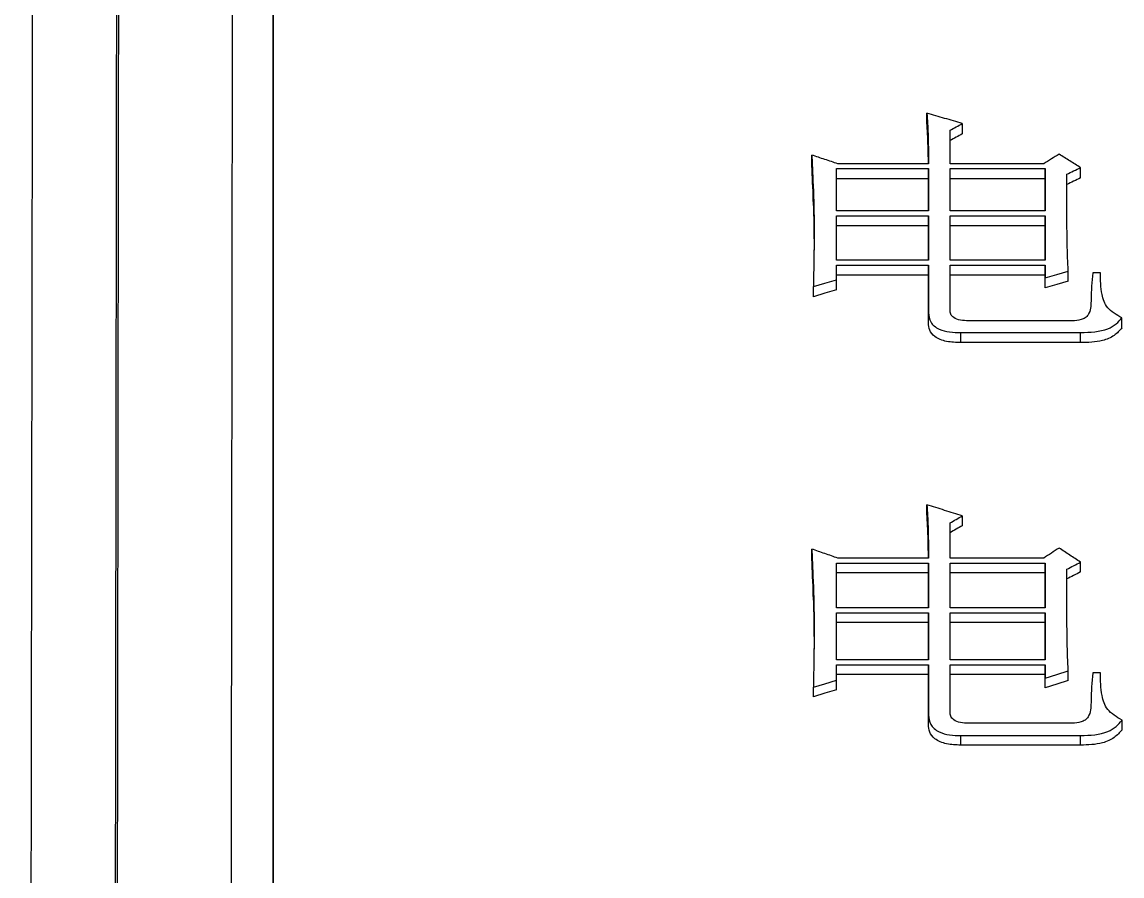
# Model space of a CAD drawing. Header units: millimetres. Extents: x 2251 to 4395, y 932 to 2449.
# Drawn here: x 2732.99 to 2740.73, y 2264.18 to 2270.2 of the extents above; entities that cross this region are included whole.
import ezdxf

# ---------------------------------------------------------------- set-up
doc = ezdxf.new("R2010")
doc.units = ezdxf.units.MM

msp = doc.modelspace()

# ---------------------------------------------------------------- linework, layer by layer
at = {"color": 7, "linetype": 'Continuous', "lineweight": 25}
for p, q in [((2739.361, 2269.4858), (2739.361, 2269.5586)), ((2739.5233, 2269.2016), (2739.5233, 2269.4376)), ((2739.6098, 2269.4847), (2739.6098, 2269.412)), ((2738.5497, 2269.19), (2738.5497, 2269.2624)), ((2739.3718, 2269.2016), (2738.7336, 2269.2016)), ((2740.1831, 2269.2016), (2739.5233, 2269.2016)), ((2738.7228, 2269.1678), (2739.3718, 2269.1678)), ((2738.7228, 2268.8693), (2738.7228, 2269.1678)), ((2739.3718, 2269.1678), (2739.3718, 2268.8693)), ((2739.3718, 2269.0955), (2739.3718, 2269.1678)), ((2739.5233, 2269.1678), (2740.194, 2269.1678)), ((2739.5233, 2268.8693), (2739.5233, 2269.1678)), ((2740.194, 2269.1678), (2740.194, 2268.8693)), ((2740.194, 2269.0955), (2740.194, 2269.1678)), ((2740.4428, 2269.1022), (2740.4428, 2269.1745)), ((2739.3718, 2269.0955), (2738.7228, 2269.0955)), ((2739.3718, 2268.8693), (2739.3718, 2269.0955)), ((2740.194, 2269.0955), (2739.5233, 2269.0955)), ((2740.194, 2268.8693), (2740.194, 2269.0955)), ((2738.5615, 2268.9107), (2738.5653, 2268.5928)), ((2739.3718, 2268.8693), (2738.7228, 2268.8693)), ((2740.194, 2268.8693), (2739.5233, 2268.8693)), ((2738.7228, 2268.8353), (2739.3718, 2268.8353)), ((2738.7228, 2268.5211), (2738.7228, 2268.8353)), ((2739.3718, 2268.8353), (2739.3718, 2268.5211)), ((2739.3718, 2268.7634), (2739.3718, 2268.8353)), ((2739.5233, 2268.8352), (2740.194, 2268.8352)), ((2739.5233, 2268.5211), (2739.5233, 2268.8352)), ((2740.194, 2268.8352), (2740.194, 2268.5211)), ((2740.194, 2268.7634), (2740.194, 2268.8352)), ((2739.3718, 2268.7634), (2738.7228, 2268.7634)), ((2739.3718, 2268.5211), (2739.3718, 2268.7634)), ((2740.194, 2268.7634), (2739.5233, 2268.7634)), ((2740.194, 2268.5211), (2740.194, 2268.7634)), ((2739.3718, 2268.5211), (2738.7228, 2268.5211)), ((2738.7228, 2268.4869), (2739.3718, 2268.4869)), ((2738.7228, 2268.384), (2738.7228, 2268.4869)), ((2739.3718, 2268.4869), (2739.3718, 2268.15)), ((2739.3718, 2268.4155), (2739.3718, 2268.4869)), ((2740.194, 2268.5211), (2739.5233, 2268.5211)), ((2739.5233, 2268.4869), (2740.194, 2268.4869)), ((2739.5233, 2268.1707), (2739.5233, 2268.4869)), ((2740.194, 2268.4869), (2740.194, 2268.3977)), ((2740.194, 2268.4155), (2740.194, 2268.4869)), ((2739.3718, 2268.4155), (2738.7228, 2268.4155)), ((2739.3718, 2268.079), (2739.3718, 2268.4155)), ((2740.194, 2268.4155), (2739.5233, 2268.4155)), ((2740.194, 2268.3264), (2740.194, 2268.4155)), ((2740.3562, 2268.3744), (2740.3562, 2268.4457)), ((2740.5834, 2268.432), (2740.5293, 2268.432)), ((2738.5605, 2268.2647), (2738.5605, 2268.3359)), ((2738.7228, 2268.3127), (2738.7228, 2268.384)), ((2740.194, 2268.3264), (2740.194, 2268.3977)), ((2739.3718, 2268.079), (2739.3718, 2268.15)), ((2740.3997, 2268.0948), (2739.6531, 2268.0948)), ((2740.7348, 2268.0446), (2740.7348, 2268.1155)), ((2739.599, 2267.9411), (2739.599, 2268.0119)), ((2739.599, 2268.0119), (2740.4428, 2268.0119)), ((2740.4428, 2267.9411), (2739.599, 2267.9411)), ((2740.4428, 2267.9411), (2740.4428, 2268.0119)), ((2739.361, 2266.7291), (2739.361, 2266.7983)), ((2739.6098, 2266.7205), (2739.6098, 2266.6514)), ((2739.5233, 2266.4226), (2739.5233, 2266.671)), ((2738.5497, 2266.4178), (2738.5497, 2266.4866)), ((2738.7228, 2266.387), (2739.3719, 2266.387)), ((2738.7228, 2266.0731), (2738.7228, 2266.387)), ((2739.3719, 2266.4226), (2738.7336, 2266.4226)), ((2739.3719, 2266.387), (2739.3719, 2266.0731)), ((2739.3719, 2266.3183), (2739.3719, 2266.387)), ((2740.1832, 2266.4226), (2739.5233, 2266.4226)), ((2739.5233, 2266.387), (2740.194, 2266.387)), ((2739.5233, 2266.0731), (2739.5233, 2266.387)), ((2740.194, 2266.387), (2740.194, 2266.0731)), ((2740.194, 2266.3183), (2740.194, 2266.387)), ((2740.4428, 2266.3254), (2740.4428, 2266.3941)), ((2739.3719, 2266.3183), (2738.7228, 2266.3183)), ((2739.3719, 2266.0731), (2739.3719, 2266.3183)), ((2740.194, 2266.3183), (2739.5233, 2266.3183)), ((2740.194, 2266.0731), (2740.194, 2266.3183)), ((2738.5613, 2266.1286), (2738.5653, 2265.7803)), ((2739.3719, 2266.0731), (2738.7228, 2266.0731)), ((2738.7228, 2266.0373), (2739.3719, 2266.0373)), ((2738.7228, 2265.7072), (2738.7228, 2266.0373)), ((2739.3719, 2266.0373), (2739.3719, 2265.7072)), ((2739.3719, 2265.9691), (2739.3719, 2266.0373)), ((2740.194, 2266.0731), (2739.5233, 2266.0731)), ((2739.5233, 2266.0373), (2740.194, 2266.0373)), ((2739.5233, 2265.7072), (2739.5233, 2266.0373)), ((2740.194, 2266.0373), (2740.194, 2265.7072)), ((2740.194, 2265.9691), (2740.194, 2266.0373)), ((2739.3719, 2265.9691), (2738.7228, 2265.9691)), ((2739.3719, 2265.7072), (2739.3719, 2265.9691)), ((2740.194, 2265.9691), (2739.5233, 2265.9691)), ((2740.194, 2265.7072), (2740.194, 2265.9691)), ((2739.3719, 2265.7072), (2738.7228, 2265.7072)), ((2740.194, 2265.7072), (2739.5233, 2265.7072)), ((2738.7228, 2265.6712), (2739.3719, 2265.6712)), ((2738.7228, 2265.5631), (2738.7228, 2265.6712)), ((2739.3719, 2265.6712), (2739.3719, 2265.3173)), ((2739.3719, 2265.6034), (2739.3719, 2265.6712)), ((2739.5233, 2265.6712), (2740.194, 2265.6712)), ((2739.5233, 2265.339), (2739.5233, 2265.6712)), ((2740.194, 2265.6712), (2740.194, 2265.5775)), ((2740.194, 2265.6034), (2740.194, 2265.6712)), ((2740.3562, 2265.5602), (2740.3562, 2265.6279)), ((2740.5834, 2265.6135), (2740.5293, 2265.6135)), ((2739.3719, 2265.6034), (2738.7228, 2265.6034)), ((2738.7228, 2265.4954), (2738.7228, 2265.5631)), ((2739.3719, 2265.25), (2739.3719, 2265.6034)), ((2740.194, 2265.6034), (2739.5233, 2265.6034)), ((2740.194, 2265.5098), (2740.194, 2265.6034)), ((2740.194, 2265.5098), (2740.194, 2265.5775)), ((2738.5606, 2265.445), (2738.5606, 2265.5125)), ((2739.3719, 2265.25), (2739.3719, 2265.3173)), ((2740.3997, 2265.2593), (2739.6531, 2265.2593)), ((2740.7349, 2265.2138), (2740.7349, 2265.2811)), ((2739.599, 2265.1052), (2739.599, 2265.1723)), ((2739.599, 2265.1723), (2740.4428, 2265.1723)), ((2740.4428, 2265.1052), (2740.4428, 2265.1723)), ((2740.4428, 2265.1052), (2739.599, 2265.1052))]:
    msp.add_line(p, q, dxfattribs=at)
at = {"color": 7, "linetype": 'Continuous', "lineweight": 25, "flags": 128}
for points in [[(2740.194, 2268.3977), (2740.2751, 2268.4217), (2740.3562, 2268.4457)], [(2738.5605, 2268.3359), (2738.6417, 2268.3599), (2738.7228, 2268.384)], [(2740.3562, 2268.3744), (2740.2751, 2268.3504), (2740.194, 2268.3264)], [(2738.7228, 2268.3127), (2738.6417, 2268.2887), (2738.5605, 2268.2647)], [(2740.194, 2265.5775), (2740.2751, 2265.6027), (2740.3562, 2265.6279)], [(2738.5606, 2265.5125), (2738.6417, 2265.5378), (2738.7228, 2265.5631)], [(2740.3562, 2265.5602), (2740.2751, 2265.535), (2740.194, 2265.5098)], [(2738.7228, 2265.4954), (2738.6417, 2265.4702), (2738.5606, 2265.445)]]:
    msp.add_lwpolyline(points, dxfattribs=at)
at = {"color": 7, "linetype": 'Continuous', "lineweight": 25}
for points, knots in [([(2734.7543, 2289.4406), (2734.7543, 2289.3366), (2734.7544, 2288.8158), (2734.7544, 2287.4489), (2734.7545, 2285.289), (2734.7546, 2282.6706), (2734.7546, 2280.2081), (2734.7546, 2276.7002), (2734.7547, 2273.5573), (2734.7547, 2269.2422), (2734.7547, 2264.5551), (2734.7548, 2259.4229), (2734.7548, 2253.9994), (2734.7549, 2249.4407), (2734.7549, 2243.5182), (2734.755, 2238.6124), (2734.7551, 2231.9335), (2734.7552, 2227.6407), (2734.7552, 2224.6396)], [0, 0, 0, 0, 0.020124, 0.100733, 0.181328, 0.221587, 0.302184, 0.342442, 0.423039, 0.463298, 0.543894, 0.624491, 0.664749, 0.745346, 0.785604, 0.8662, 0.906458, 1, 1, 1, 1]), ([(2734.7548, 2258.3506), (2734.7548, 2259.5353), (2734.7548, 2261.7888), (2734.7547, 2265.8291), (2734.7547, 2269.5367), (2734.7546, 2273.7713), (2734.7546, 2276.8453), (2734.7546, 2280.2575), (2734.7545, 2283.2349), (2734.7545, 2285.5783), (2734.7544, 2287.5188), (2734.7543, 2288.2525), (2734.7543, 2288.7493)], [0, 0, 0, 0, 0.072858, 0.13859, 0.270184, 0.335916, 0.467513, 0.533245, 0.664841, 0.796434, 0.862166, 1, 1, 1, 1]), ([(2733.0857, 2288.4926), (2733.0858, 2288.5209), (2733.0861, 2288.6093), (2733.0848, 2287.623), (2733.0818, 2285.6101), (2733.0772, 2282.5474), (2733.072, 2279.1591), (2733.0669, 2275.8218), (2733.0622, 2272.7521), (2733.0567, 2269.1087), (2733.0501, 2264.838), (2733.0429, 2260.1922), (2733.0352, 2255.2454), (2733.027, 2250.0751), (2733.018, 2244.3908), (2733.0081, 2238.1937), (2732.9974, 2231.5099), (2732.9899, 2226.8192), (2732.986, 2224.4251)], [0, 0, 0, 0, 0.039342, 0.122943, 0.206183, 0.289063, 0.371582, 0.416612, 0.465601, 0.518547, 0.575452, 0.636313, 0.690059, 0.746552, 0.805793, 0.867782, 0.932518, 1, 1, 1, 1]), ([(2733.591, 2224.2896), (2733.5956, 2227.5888), (2733.6047, 2234.1873), (2733.6176, 2243.6174), (2733.6296, 2252.498), (2733.6406, 2260.6557), (2733.6503, 2267.956), (2733.6586, 2274.2738), (2733.6653, 2279.4959), (2733.6704, 2283.5524), (2733.6736, 2286.3004), (2733.675, 2287.7465), (2733.6747, 2287.7232), (2733.6745, 2287.7145)], [0, 0, 0, 0, 0.094309, 0.188619, 0.282928, 0.377238, 0.471547, 0.565857, 0.660166, 0.754475, 0.848785, 0.943094, 1, 1, 1, 1]), ([(2733.605, 2224.2409), (2733.6083, 2226.6265), (2733.6148, 2231.3332), (2733.624, 2238.0824), (2733.6327, 2244.425), (2733.6407, 2250.3201), (2733.648, 2255.7507), (2733.6557, 2261.4837), (2733.6634, 2267.2524), (2733.6706, 2272.7327), (2733.6764, 2277.1997), (2733.6809, 2280.7229), (2733.6842, 2283.3849), (2733.6864, 2285.2878), (2733.6877, 2286.5065), (2733.6883, 2287.2235), (2733.6881, 2287.2544), (2733.688, 2287.2691)], [0, 0, 0, 0, 0.06854, 0.13522, 0.200041, 0.263001, 0.324101, 0.38334, 0.468684, 0.549845, 0.626823, 0.699617, 0.768227, 0.832652, 0.892892, 0.948946, 1, 1, 1, 1]), ([(2734.4861, 2286.5153), (2734.4862, 2286.5273), (2734.4865, 2286.6396), (2734.4863, 2286.2869), (2734.4858, 2285.717), (2734.4852, 2285.1703), (2734.4845, 2284.4961), (2734.4835, 2283.688), (2734.4824, 2282.7481), (2734.4811, 2281.6765), (2734.479, 2279.967), (2734.4757, 2277.2808), (2734.4705, 2273.131), (2734.4638, 2267.9147), (2734.4564, 2262.3078), (2734.4488, 2256.6306), (2734.4414, 2251.1635), (2734.4332, 2245.1506), (2734.4242, 2238.603), (2734.4144, 2231.5602), (2734.4076, 2226.6178), (2734.4041, 2224.1038)], [0, 0, 0, 0, 0.008365, 0.077995, 0.107986, 0.138061, 0.168221, 0.198465, 0.228793, 0.259205, 0.289702, 0.358895, 0.433683, 0.514064, 0.600037, 0.66048, 0.723411, 0.788828, 0.856732, 0.927123, 1, 1, 1, 1]), ([(2739.361, 2269.5586), (2739.3638, 2269.5099), (2739.3686, 2269.4262), (2739.3711, 2269.3071), (2739.3716, 2269.2368), (2739.3718, 2269.2016)], [0, 0, 0, 0, 0.41049, 0.705225, 1, 1, 1, 1]), ([(2739.6098, 2269.4847), (2739.5684, 2269.497), (2739.4854, 2269.5216), (2739.4025, 2269.5463), (2739.361, 2269.5586)], [0, 0, 0, 0, 0.499999, 1, 1, 1, 1]), ([(2739.371, 2269.2016), (2739.3708, 2269.2264), (2739.3703, 2269.2864), (2739.367, 2269.3811), (2739.363, 2269.4509), (2739.361, 2269.4858)], [0, 0, 0, 0, 0.2615261, 0.6307224, 1, 1, 1, 1]), ([(2739.5233, 2269.4376), (2739.5377, 2269.4455), (2739.5665, 2269.4612), (2739.5954, 2269.4768), (2739.6098, 2269.4847)], [0, 0, 0, 0, 0.500001, 1, 1, 1, 1]), ([(2739.6098, 2269.412), (2739.5954, 2269.4041), (2739.5665, 2269.3885), (2739.5377, 2269.3728), (2739.5233, 2269.365)], [0, 0, 0, 0, 0.499999, 1, 1, 1, 1]), ([(2738.5497, 2269.2624), (2738.552, 2269.2141), (2738.5587, 2269.0692), (2738.5668, 2268.8424), (2738.5658, 2268.5818), (2738.5623, 2268.4179), (2738.5605, 2268.3359)], [0, 0, 0, 0, 0.1577054, 0.473128, 0.7365335, 1, 1, 1, 1]), ([(2738.7336, 2269.2016), (2738.703, 2269.2117), (2738.6417, 2269.232), (2738.5804, 2269.2523), (2738.5497, 2269.2624)], [0, 0, 0, 0, 0.5, 1, 1, 1, 1]), ([(2740.2913, 2269.2691), (2740.2733, 2269.2579), (2740.2372, 2269.2354), (2740.2012, 2269.2128), (2740.1831, 2269.2016)], [0, 0, 0, 0, 0.499999, 1, 1, 1, 1]), ([(2740.4428, 2269.1745), (2740.4175, 2269.1903), (2740.367, 2269.2219), (2740.3166, 2269.2534), (2740.2913, 2269.2691)], [0, 0, 0, 0, 0.499999, 1, 1, 1, 1]), ([(2738.5611, 2268.9086), (2738.5608, 2268.9218), (2738.5587, 2269.016), (2738.5539, 2269.1095), (2738.5497, 2269.19)], [0, 0, 0, 0, 0.139908, 1, 1, 1, 1]), ([(2740.3454, 2269.1272), (2740.3616, 2269.1351), (2740.3941, 2269.1509), (2740.4265, 2269.1666), (2740.4428, 2269.1745)], [0, 0, 0, 0, 0.5, 1, 1, 1, 1]), ([(2740.3562, 2268.4457), (2740.3542, 2268.4855), (2740.352, 2268.5302), (2740.35, 2268.5947), (2740.3487, 2268.6592), (2740.3471, 2268.7384), (2740.3467, 2268.8175), (2740.3463, 2268.8669), (2740.3461, 2268.9014), (2740.346, 2268.9211), (2740.346, 2268.9334), (2740.3459, 2268.9433), (2740.3459, 2268.9531), (2740.3458, 2268.963), (2740.3458, 2268.9753), (2740.3458, 2268.9852), (2740.3457, 2268.9975), (2740.3457, 2269.0073), (2740.3456, 2269.0196), (2740.3456, 2269.0294), (2740.3456, 2269.0393), (2740.3456, 2269.0491), (2740.3455, 2269.059), (2740.3455, 2269.0712), (2740.3455, 2269.0798), (2740.3455, 2269.0884), (2740.3455, 2269.0934), (2740.3455, 2269.0995), (2740.3454, 2269.1044), (2740.3454, 2269.1093), (2740.3454, 2269.1141), (2740.3454, 2269.1201), (2740.3454, 2269.1248), (2740.3454, 2269.1272)], [0, 0, 0, 0, 0.174064, 0.195822, 0.282854, 0.456917, 0.543949, 0.63098, 0.674496, 0.696254, 0.718011, 0.72889, 0.739769, 0.761527, 0.772406, 0.794164, 0.805043, 0.826801, 0.83768, 0.859437, 0.870316, 0.881195, 0.902953, 0.913832, 0.93559, 0.941029, 0.951908, 0.957348, 0.968227, 0.973666, 0.979105, 0.989553, 1, 1, 1, 1]), ([(2740.4428, 2269.1022), (2740.4265, 2269.0943), (2740.3941, 2269.0786), (2740.3616, 2269.0628), (2740.3454, 2269.0549)], [0, 0, 0, 0, 0.499998, 1, 1, 1, 1]), ([(2740.5293, 2268.432), (2740.5234, 2268.3702), (2740.5144, 2268.2764), (2740.5174, 2268.1706), (2740.4888, 2268.1251), (2740.4553, 2268.1019), (2740.4214, 2268.0976), (2740.3997, 2268.0948)], [0, 0, 0, 0, 0.493108, 0.749094, 0.814101, 0.880835, 1, 1, 1, 1]), ([(2740.7348, 2268.1155), (2740.6967, 2268.1374), (2740.6219, 2268.1803), (2740.5849, 2268.2996), (2740.584, 2268.3818), (2740.5834, 2268.432)], [0, 0, 0, 0, 0.287877, 0.565058, 1, 1, 1, 1]), ([(2739.6531, 2268.0948), (2739.6343, 2268.0954), (2739.5973, 2268.0966), (2739.5494, 2268.1131), (2739.5255, 2268.142), (2739.524, 2268.1612), (2739.5233, 2268.1707)], [0, 0, 0, 0, 0.293264, 0.577264, 0.790624, 1, 1, 1, 1]), ([(2739.3718, 2268.15), (2739.3739, 2268.1282), (2739.378, 2268.0841), (2739.4396, 2268.0335), (2739.5204, 2268.0142), (2739.5727, 2268.0126), (2739.599, 2268.0119)], [0, 0, 0, 0, 0.266734, 0.54095, 0.768753, 1, 1, 1, 1]), ([(2740.4428, 2268.0119), (2740.5109, 2268.0142), (2740.605, 2268.0175), (2740.696, 2268.0711), (2740.722, 2268.1008), (2740.7348, 2268.1155)], [0, 0, 0, 0, 0.57016, 0.787713, 1, 1, 1, 1]), ([(2739.599, 2267.9411), (2739.5655, 2267.9422), (2739.4996, 2267.9443), (2739.4156, 2267.9759), (2739.3757, 2268.0281), (2739.3731, 2268.0621), (2739.3718, 2268.079)], [0, 0, 0, 0, 0.2937097, 0.577274, 0.7903653, 1, 1, 1, 1]), ([(2740.7348, 2268.0446), (2740.7181, 2268.0259), (2740.6839, 2267.9879), (2740.581, 2267.9442), (2740.4956, 2267.9422), (2740.4428, 2267.9411)], [0, 0, 0, 0, 0.269783, 0.548444, 1, 1, 1, 1]), ([(2739.361, 2266.7983), (2739.3638, 2266.7471), (2739.3686, 2266.659), (2739.3711, 2266.5337), (2739.3716, 2266.4596), (2739.3719, 2266.4226)], [0, 0, 0, 0, 0.41049, 0.705225, 1, 1, 1, 1]), ([(2739.6098, 2266.7205), (2739.5684, 2266.7335), (2739.4854, 2266.7594), (2739.4025, 2266.7854), (2739.361, 2266.7983)], [0, 0, 0, 0, 0.499999, 1, 1, 1, 1]), ([(2739.3711, 2266.4226), (2739.3709, 2266.4512), (2739.3704, 2266.5168), (2739.3671, 2266.6189), (2739.363, 2266.6924), (2739.361, 2266.7291)], [0, 0, 0, 0, 0.279289, 0.639605, 1, 1, 1, 1]), ([(2739.5233, 2266.671), (2739.5377, 2266.6792), (2739.5666, 2266.6958), (2739.5954, 2266.7123), (2739.6098, 2266.7205)], [0, 0, 0, 0, 0.500001, 1, 1, 1, 1]), ([(2739.6098, 2266.6514), (2739.5954, 2266.6432), (2739.5666, 2266.6267), (2739.5377, 2266.6102), (2739.5233, 2266.6019)], [0, 0, 0, 0, 0.499999, 1, 1, 1, 1]), ([(2738.5497, 2266.4866), (2738.552, 2266.4358), (2738.5587, 2266.2833), (2738.5668, 2266.0448), (2738.5659, 2265.7709), (2738.5623, 2265.5987), (2738.5606, 2265.5125)], [0, 0, 0, 0, 0.157705, 0.473128, 0.736533, 1, 1, 1, 1]), ([(2738.7336, 2266.4226), (2738.703, 2266.4333), (2738.6417, 2266.4546), (2738.5804, 2266.4759), (2738.5497, 2266.4866)], [0, 0, 0, 0, 0.5, 1, 1, 1, 1]), ([(2740.2913, 2266.4937), (2740.2733, 2266.4818), (2740.2372, 2266.4581), (2740.2012, 2266.4344), (2740.1832, 2266.4226)], [0, 0, 0, 0, 0.499999, 1, 1, 1, 1]), ([(2740.4428, 2266.3941), (2740.4175, 2266.4107), (2740.3671, 2266.4439), (2740.3166, 2266.4771), (2740.2913, 2266.4937)], [0, 0, 0, 0, 0.499999, 1, 1, 1, 1]), ([(2738.561, 2266.1263), (2738.5607, 2266.1387), (2738.5587, 2266.2362), (2738.5539, 2266.3331), (2738.5497, 2266.4178)], [0, 0, 0, 0, 0.126532, 1, 1, 1, 1]), ([(2740.3454, 2266.3443), (2740.3616, 2266.3526), (2740.3941, 2266.3692), (2740.4265, 2266.3858), (2740.4428, 2266.3941)], [0, 0, 0, 0, 0.5, 1, 1, 1, 1]), ([(2740.3562, 2265.6279), (2740.3543, 2265.6697), (2740.3521, 2265.7167), (2740.35, 2265.7845), (2740.3487, 2265.8522), (2740.3471, 2265.9355), (2740.3467, 2266.0186), (2740.3463, 2266.0705), (2740.3461, 2266.1069), (2740.346, 2266.1276), (2740.346, 2266.1406), (2740.3459, 2266.1509), (2740.3459, 2266.1613), (2740.3459, 2266.1716), (2740.3458, 2266.1846), (2740.3458, 2266.1949), (2740.3457, 2266.2079), (2740.3457, 2266.2182), (2740.3457, 2266.2312), (2740.3456, 2266.2415), (2740.3456, 2266.2519), (2740.3456, 2266.2622), (2740.3456, 2266.2726), (2740.3455, 2266.2855), (2740.3455, 2266.2945), (2740.3455, 2266.3036), (2740.3455, 2266.3088), (2740.3455, 2266.3152), (2740.3455, 2266.3204), (2740.3455, 2266.3256), (2740.3454, 2266.3306), (2740.3454, 2266.3369), (2740.3454, 2266.3418), (2740.3454, 2266.3443)], [0, 0, 0, 0, 0.174064, 0.195822, 0.282854, 0.456917, 0.543949, 0.63098, 0.674496, 0.696253, 0.718011, 0.72889, 0.739769, 0.761527, 0.772406, 0.794164, 0.805043, 0.8268, 0.837679, 0.859437, 0.870316, 0.881195, 0.902953, 0.913832, 0.93559, 0.941029, 0.951908, 0.957347, 0.968226, 0.973666, 0.979105, 0.989553, 1, 1, 1, 1]), ([(2740.4428, 2266.3254), (2740.4265, 2266.3172), (2740.3941, 2266.3006), (2740.3616, 2266.284), (2740.3454, 2266.2757)], [0, 0, 0, 0, 0.499998, 1, 1, 1, 1]), ([(2740.5293, 2265.6135), (2740.5234, 2265.5486), (2740.5144, 2265.4501), (2740.5174, 2265.3391), (2740.4889, 2265.2912), (2740.4554, 2265.2668), (2740.4215, 2265.2623), (2740.3997, 2265.2593)], [0, 0, 0, 0, 0.493123, 0.748949, 0.813909, 0.880596, 1, 1, 1, 1]), ([(2740.7349, 2265.2811), (2740.6967, 2265.3041), (2740.6219, 2265.3492), (2740.5849, 2265.4744), (2740.584, 2265.5608), (2740.5834, 2265.6135)], [0, 0, 0, 0, 0.287877, 0.565058, 1, 1, 1, 1]), ([(2739.3719, 2265.3173), (2739.3739, 2265.2945), (2739.3781, 2265.2482), (2739.4396, 2265.1951), (2739.5205, 2265.1747), (2739.5727, 2265.1731), (2739.599, 2265.1723)], [0, 0, 0, 0, 0.266734, 0.54095, 0.768753, 1, 1, 1, 1]), ([(2739.6531, 2265.2593), (2739.6343, 2265.26), (2739.5974, 2265.2613), (2739.5494, 2265.2786), (2739.5255, 2265.3089), (2739.524, 2265.3291), (2739.5233, 2265.339)], [0, 0, 0, 0, 0.293264, 0.577264, 0.790624, 1, 1, 1, 1]), ([(2739.599, 2265.1052), (2739.5655, 2265.1063), (2739.4996, 2265.1086), (2739.4156, 2265.1418), (2739.3757, 2265.1965), (2739.3731, 2265.2323), (2739.3719, 2265.25)], [0, 0, 0, 0, 0.29371, 0.577274, 0.790365, 1, 1, 1, 1]), ([(2740.4428, 2265.1723), (2740.5109, 2265.1747), (2740.605, 2265.1782), (2740.696, 2265.2345), (2740.722, 2265.2657), (2740.7349, 2265.2811)], [0, 0, 0, 0, 0.57016, 0.787713, 1, 1, 1, 1]), ([(2740.7349, 2265.2138), (2740.7181, 2265.1942), (2740.684, 2265.1544), (2740.581, 2265.1085), (2740.4956, 2265.1064), (2740.4428, 2265.1052)], [0, 0, 0, 0, 0.269783, 0.548444, 1, 1, 1, 1])]:
    msp.add_open_spline(points, degree=3, knots=knots, dxfattribs=at)

doc.saveas('drawing.dxf')
